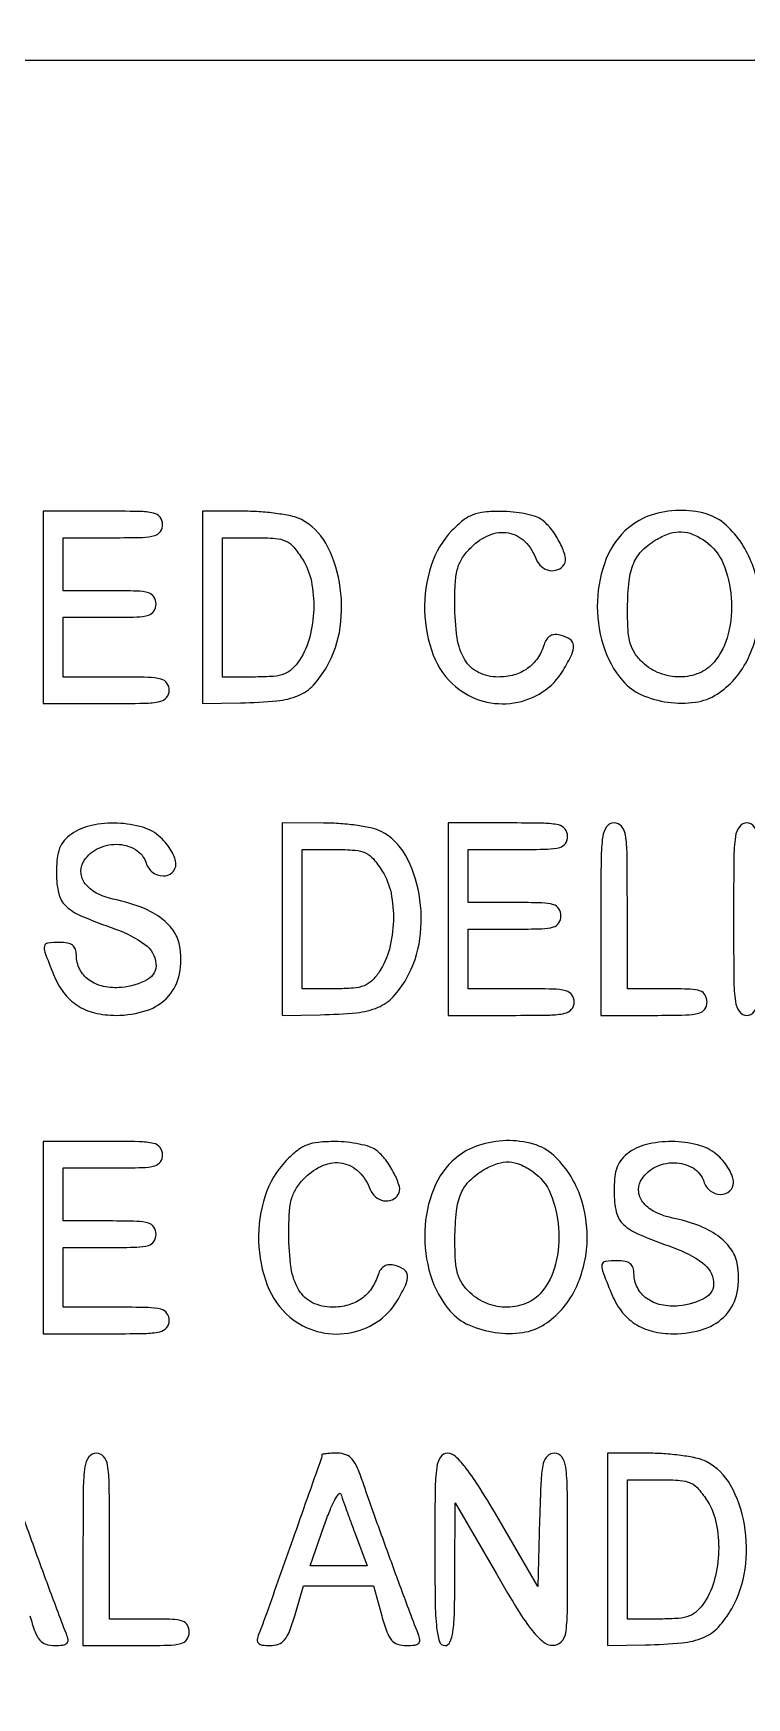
# Model space of a CAD drawing. Extents: x 0 to 1066, y 0 to 761.
# Drawn here: x 871.17 to 880.26, y 368.78 to 390.01 of the extents above; entities that cross this region are included whole.
import ezdxf

# ---------------------------------------------------------------- set-up
doc = ezdxf.new("R2010")
doc.units = 0
doc.header["$MEASUREMENT"] = 0

msp = doc.modelspace()

# ---------------------------------------------------------------- linework, layer by layer
for points in [[(183.390323, 95.266879, 0.000001), (192.989143, 95.254457, 0.000118)], [(479.458836, 95.240684, -0.000004), (502.524384, 95.211821, -0.198594)], [(710.559243, 95.267872, -0.000023), (733.258836, 95.240684, -0.000004), (756.324384, 95.211821, -0.198594)], [(542.992229, 95.24091, -0.000004), (565.972908, 95.212432, -0.198597)], [(606.442229, 95.24091, -0.000004), (629.422908, 95.212432, -0.198597)], [(669.892229, 95.24091, -0.000004), (692.872908, 95.212432, -0.198597)], [(870.358291, 371.842434, -0.000052), (869.99232, 370.803662, -0.000388)], [(871.1262, 369.8289, 0.017944), (871.191585, 369.62399, 0.087286), (871.251812, 369.518531, 0.141822), (871.329034, 369.466152, 0.078722), (871.442346, 369.4482, 0.029308), (871.547492, 369.454368, 0.166988), (871.597222, 369.478276, 0.236769), (871.612064, 369.522066, 0.061225), (871.59229, 369.59625, -0.006965), (871.470001, 369.912606, -0.001209), (871.248745, 370.51404, -0.001323), (871.029017, 371.120787, -0.005089)]]:
    msp.add_lwpolyline(points, format="xyb")
for points in [[(409.06215, 749.15415), (40.8618, 749.132981), (40.8618, 380.65769), (40.8618, 12.1824), (501.2973, 12.1824), (961.7328, 12.1824), (961.7328, 380.646631), (961.7328, 749.110861), (961.41555, 749.1633, 0.040886), (961.153339, 749.184871, 0.000002), (934.190609, 749.194398, 0.000089), (904.448031, 749.199508, 0.000054), (869.1804, 749.195529, -0.000029), (813.61687, 749.186499, -0.000004), (696.10453, 749.175037, -0.000004), (556.774728, 749.163736, -0.000004)], [(871.2954, 382.6881), (871.2954, 381.4614), (872.0991, 381.4614, 0.004147), (872.589809, 381.46547, 0.047763), (872.781188, 381.487003, 0.16431), (872.868594, 381.538593, 0.179874), (872.9028, 381.6306, 0.157888), (872.87326, 381.721816, 0.176663), (872.79705, 381.773362, 0.055952), (872.632178, 381.795453, 0.005351), (872.226, 381.7998), (871.5492, 381.7998), (871.5492, 382.1805), (871.5492, 382.5612), (872.1414, 382.5612, 0.006583), (872.491292, 382.565807, 0.063075), (872.638425, 382.588393, 0.183695), (872.70727, 382.639826, 0.142406), (872.7336, 382.7304, 0.142406), (872.70727, 382.820974, 0.183695), (872.638425, 382.872407, 0.063075), (872.491292, 382.894993, 0.006583), (872.1414, 382.8996), (871.5492, 382.8996), (871.5492, 383.238), (871.5492, 383.5764), (872.1837, 383.5764, 0.005909), (872.561726, 383.580867, 0.059311), (872.717738, 383.60319, 0.180365), (872.790256, 383.654688, 0.150217), (872.8182, 383.7456, 0.17273), (872.785527, 383.837357, 0.168559), (872.701875, 383.88895, 0.050222), (872.519322, 383.910649, 0.004487), (872.0568, 383.9148), (871.2954, 383.9148)], [(873.3258, 382.6881), (873.3258, 381.4614), (873.81225, 381.469833, 0.018847), (874.27522, 381.495333, 0.076273), (874.548629, 381.563681, 0.107083), (874.739818, 381.697469, 0.057946), (874.910022, 381.930364, 0.09461), (875.081013, 382.435018, 0.077415), (875.071601, 383.005631, 0.083451), (874.895967, 383.506065, 0.148656), (874.585784, 383.807803, 0.065462), (874.47344, 383.848266, 0.01784), (874.287459, 383.881974, 0.017725), (874.071831, 383.905391, 0.017594), (873.85455, 383.913553), (873.3258, 383.9148)], [(876.507229, 383.67032, 0.114205), (876.239361, 383.21994, 0.083506), (876.156434, 382.641964, 0.085163), (876.266964, 382.079494, 0.127519), (876.555403, 381.673427, 0.108551), (876.901266, 381.491935, 0.105254), (877.295405, 381.469343, 0.106878), (877.659822, 381.608773, 0.11522), (877.922518, 381.883512, 0.021165), (878.031199, 382.086661, 0.127063), (878.054365, 382.203249, 0.232712), (878.011627, 382.278958, 0.086167), (877.897143, 382.331143, 0.067058), (877.820289, 382.340555, 0.120753), (877.759162, 382.324791, 0.12276), (877.712909, 382.282809, 0.07065), (877.680101, 382.214611, -0.072622), (877.593976, 382.037371, -0.089596), (877.465495, 381.906459, -0.08774), (877.297031, 381.826938, -0.066597), (877.094187, 381.7998, -0.114856), (876.844075, 381.858022, -0.145297), (876.670522, 382.018408, -0.099183), (876.570915, 382.301334, -0.035212), (876.5406, 382.731269, -0.014703), (876.548929, 383.014443, -0.055361), (876.578825, 383.189221, -0.07729), (876.640279, 383.321712, -0.049247), (876.748255, 383.453345, -0.096703), (876.981825, 383.610612, -0.146157), (877.223827, 383.637224, -0.15206), (877.434032, 383.52711, -0.107279), (877.579538, 383.30145, 0.127947), (877.645811, 383.207326, 0.131147), (877.74896, 383.158514, 0.142401), (877.856276, 383.169466, 0.159485), (877.935419, 383.236252, 0.211029), (877.949563, 383.338373, 0.047286), (877.884019, 383.505949, 0.046742), (877.775902, 383.67811, 0.065556), (877.647731, 383.806359, 0.088545), (877.570629, 383.846319, 0.025252), (877.439536, 383.879936, 0.02458), (877.285106, 383.903494, 0.023821), (877.127478, 383.912109, 0.026305), (876.91743, 383.902519, 0.068477), (876.770586, 383.867366, 0.074054), (876.645448, 383.795792, 0.034872)], [(878.755003, 383.702773, 0.123885), (878.471812, 383.310077, 0.085485), (878.358237, 382.771157, 0.082885), (878.430708, 382.209136, 0.104562), (878.682439, 381.750526, 0.111799), (878.920409, 381.574175, 0.06908), (879.256808, 381.478481, 0.069045), (879.606765, 381.478015, 0.111332), (879.884682, 381.582081, 0.131426), (880.265439, 382.00806, 0.103697), (880.425854, 382.607711, 0.101152), (880.33319, 383.234053, 0.118621), (880.002571, 383.733619, 0.118666), (879.742835, 383.880201, 0.075716), (879.397156, 383.924138, 0.073305), (879.042141, 383.862807, 0.095814)], [(874.600753, 383.30145, -0.090931), (874.713074, 383.019731, -0.056823), (874.743135, 382.664809, -0.056208), (874.692225, 382.306988, -0.081785), (874.56343, 382.016109, -0.053857), (874.470167, 381.902566, -0.102503), (874.371165, 381.838935, -0.073821), (874.233488, 381.808209, -0.018052), (874.00065, 381.7998), (873.5796, 381.7998), (873.5796, 382.6881), (873.5796, 383.5764), (874.003843, 383.5764, -0.017821), (874.253818, 383.567488, -0.090339), (874.388317, 383.532935, -0.111314), (874.488076, 383.456566, -0.033754)], [(879.734097, 383.531039, -0.143223), (879.961798, 383.246723, -0.079931), (880.06426, 382.811553, -0.077332), (880.026065, 382.350418, -0.11509), (879.844796, 381.99015, -0.119537), (879.656384, 381.850595, -0.098447), (879.410727, 381.799952, -0.09388), (879.154277, 381.846662, -0.097006), (878.936003, 381.983747, -0.056872), (878.835083, 382.10284, -0.080028), (878.777187, 382.229196, -0.054705), (878.749363, 382.400924, -0.014142), (878.742891, 382.681697, -0.025001), (878.761955, 383.026555, -0.075567), (878.821382, 383.253538, -0.098225), (878.934837, 383.418405, -0.062967), (879.1209, 383.558819, -0.051006), (879.285666, 383.632158, -0.090781), (879.432314, 383.652195, -0.090761), (879.576571, 383.618981, -0.050966)], [(874.341, 378.7119), (874.341, 377.4852), (874.82745, 377.493633, 0.018847), (875.29042, 377.519133, 0.076273), (875.563829, 377.587481, 0.107083), (875.755018, 377.721269, 0.057946), (875.925222, 377.954164, 0.09461), (876.096213, 378.458818, 0.077415), (876.086801, 379.029431, 0.083451), (875.911167, 379.529865, 0.148656), (875.600984, 379.831603, 0.065462), (875.48864, 379.872066, 0.01784), (875.302659, 379.905774, 0.017725), (875.087031, 379.929191, 0.017594), (874.86975, 379.937353), (874.341, 379.9386)], [(876.456, 378.7119), (876.456, 377.4852), (877.2597, 377.4852, 0.004147), (877.750409, 377.48927, 0.047763), (877.941788, 377.510803, 0.16431), (878.029194, 377.562393, 0.179874), (878.0634, 377.6544, 0.157888), (878.03386, 377.745616, 0.176663), (877.95765, 377.797163, 0.055952), (877.792778, 377.819253, 0.005351), (877.3866, 377.8236), (876.7098, 377.8236), (876.7098, 378.2043), (876.7098, 378.585), (877.302, 378.585, 0.006583), (877.651892, 378.589607, 0.063075), (877.799025, 378.612193, 0.183695), (877.86787, 378.663626, 0.142406), (877.8942, 378.7542, 0.142406), (877.86787, 378.844774, 0.183695), (877.799025, 378.896207, 0.063075), (877.651892, 378.918793, 0.006583), (877.302, 378.9234), (876.7098, 378.9234), (876.7098, 379.2618), (876.7098, 379.6002), (877.3443, 379.6002, 0.005909), (877.722326, 379.604667, 0.059311), (877.878338, 379.62699, 0.180365), (877.950856, 379.678488, 0.150217), (877.9788, 379.7694, 0.17273), (877.946127, 379.861157, 0.168559), (877.862475, 379.91275, 0.050222), (877.679922, 379.934449, 0.004487), (877.2174, 379.9386), (876.456, 379.9386)], [(878.4018, 378.7119), (878.4018, 377.4852), (879.0786, 377.4852, 0.005351), (879.484778, 377.489547, 0.055952), (879.64965, 377.511638, 0.176663), (879.72586, 377.563184, 0.157888), (879.7554, 377.6544, 0.12648), (879.732332, 377.744132, 0.188641), (879.6708, 377.7954, 0.072107), (879.541498, 377.818633, 0.008455), (879.2478, 377.8236), (878.7402, 377.8236), (878.7402, 378.8811, 0.002827), (878.736469, 379.541059, 0.036854), (878.715666, 379.785262, 0.138781), (878.664406, 379.895732, 0.218517), (878.571, 379.9386, 0.240299), (878.476678, 379.890491, 0.123223), (878.425867, 379.764112, 0.031956), (878.405389, 379.484762, 0.002322)], [(880.0938, 378.7119, 0.002322), (880.097389, 377.939038, 0.031956), (880.117867, 377.659688, 0.123223), (880.168678, 377.533309, 0.240299), (880.263, 377.4852, 0.240299), (880.357322, 377.533309, 0.123223), (880.408133, 377.659688, 0.031956), (880.428611, 377.939038, 0.002322), (880.4322, 378.7119, 0.002322), (880.428611, 379.484762, 0.031956), (880.408133, 379.764112, 0.123223), (880.357322, 379.890491, 0.240299), (880.263, 379.9386, 0.240299), (880.168678, 379.890491, 0.123223), (880.117867, 379.764112, 0.031956), (880.097389, 379.484762, 0.002322)], [(871.65495, 379.796944, 0.064007), (871.562152, 379.712732, 0.085808), (871.504351, 379.615165, 0.066535), (871.473834, 379.485274, 0.024477), (871.4646, 379.296758, 0.055339), (871.493237, 379.038812, 0.149321), (871.583473, 378.880324, 0.090969), (871.777244, 378.754662, 0.013145), (872.218697, 378.584657, -0.070637), (872.593195, 378.388569, -0.215768), (872.732951, 378.145824, -0.299828), (872.625196, 377.941464, -0.104684), (872.291404, 377.84027, -0.073735), (872.064938, 377.854205, -0.104161), (871.880647, 377.935673, -0.119079), (871.761323, 378.074512, -0.118782), (871.7184, 378.252643, 0.082235), (871.705946, 378.327852, 0.147435), (871.669833, 378.378334, 0.119852), (871.605624, 378.406894, 0.045016), (871.5069, 378.4158, 0.028442), (871.352493, 378.40701, 0.327023), (871.310392, 378.368113, 0.139119), (871.317029, 378.288942, 0.005125), (871.426889, 378.006001, 0.065244), (871.555677, 377.776252, 0.088006), (871.729042, 377.613438, 0.085852), (871.95134, 377.517565, 0.059042), (872.224473, 377.4852, 0.079385), (872.613677, 377.547386, 0.130563), (872.891488, 377.728024, 0.137881), (873.033628, 378.014502, 0.093265), (873.033828, 378.381247, 0.114024), (872.950295, 378.572128, 0.079467), (872.78127, 378.736886, 0.063948), (872.531922, 378.8687, 0.038754), (872.210766, 378.961434, -0.060203), (871.994087, 379.034177, -0.103319), (871.843006, 379.149045, -0.141227), (871.778642, 379.287835, -0.162669), (871.803078, 379.431146, -0.149104), (871.976837, 379.604203, -0.123853), (872.231231, 379.666698, -0.133716), (872.470553, 379.6001, -0.183571), (872.608073, 379.426672, 0.153609), (872.689987, 379.310012, 0.157876), (872.823016, 379.262861, 0.194842), (872.938996, 379.306172, 0.210147), (872.9874, 379.416253, 0.093821), (872.973733, 379.488446, 0.037607), (872.929883, 379.57937, 0.035541), (872.866523, 379.672863, 0.037508), (872.791597, 379.754653, 0.118482), (872.56587, 379.883394, 0.061394), (872.243523, 379.935356, 0.060569), (871.911356, 379.907454, 0.10142)], [(875.615953, 379.32525, -0.090931), (875.728274, 379.043531, -0.056823), (875.758335, 378.688609, -0.056208), (875.707425, 378.330788, -0.081785), (875.57863, 378.039909, -0.053857), (875.485367, 377.926366, -0.102503), (875.386365, 377.862735, -0.073821), (875.248688, 377.832009, -0.018052), (875.01585, 377.8236), (874.5948, 377.8236), (874.5948, 378.7119), (874.5948, 379.6002), (875.019043, 379.6002, -0.017821), (875.269018, 379.591288, -0.090339), (875.403517, 379.556735, -0.111314), (875.503276, 379.480366, -0.033754)], [(871.2954, 374.6511), (871.2954, 373.4244), (872.0991, 373.4244, 0.004147), (872.589809, 373.42847, 0.047763), (872.781188, 373.450003, 0.16431), (872.868594, 373.501593, 0.179874), (872.9028, 373.5936, 0.157888), (872.87326, 373.684816, 0.176663), (872.79705, 373.736362, 0.055952), (872.632178, 373.758453, 0.005351), (872.226, 373.7628), (871.5492, 373.7628), (871.5492, 374.1435), (871.5492, 374.5242), (872.1414, 374.5242, 0.006583), (872.491292, 374.528807, 0.063075), (872.638425, 374.551393, 0.183695), (872.70727, 374.602826, 0.142406), (872.7336, 374.6934, 0.142406), (872.70727, 374.783974, 0.183695), (872.638425, 374.835407, 0.063075), (872.491292, 374.857993, 0.006583), (872.1414, 374.8626), (871.5492, 374.8626), (871.5492, 375.201), (871.5492, 375.5394), (872.1837, 375.5394, 0.005909), (872.561726, 375.543867, 0.059311), (872.717738, 375.56619, 0.180365), (872.790256, 375.617688, 0.150217), (872.8182, 375.7086, 0.17273), (872.785527, 375.800357, 0.168559), (872.701875, 375.85195, 0.050222), (872.519322, 375.873649, 0.004487), (872.0568, 375.8778), (871.2954, 375.8778)], [(874.392229, 375.63332, 0.114205), (874.124361, 375.18294, 0.083506), (874.041434, 374.604964, 0.085163), (874.151964, 374.042494, 0.127519), (874.440403, 373.636427, 0.108551), (874.786266, 373.454935, 0.105254), (875.180405, 373.432343, 0.106878), (875.544822, 373.571773, 0.11522), (875.807518, 373.846512, 0.021165), (875.916199, 374.049661, 0.127063), (875.939365, 374.166249, 0.232712), (875.896627, 374.241958, 0.086167), (875.782143, 374.294143, 0.067058), (875.705289, 374.303555, 0.120753), (875.644162, 374.287791, 0.12276), (875.597909, 374.245809, 0.07065), (875.565101, 374.177611, -0.072622), (875.478976, 374.000371, -0.089596), (875.350495, 373.869459, -0.08774), (875.182031, 373.789938, -0.066597), (874.979187, 373.7628, -0.114856), (874.729075, 373.821022, -0.145297), (874.555522, 373.981408, -0.099183), (874.455915, 374.264334, -0.035212), (874.4256, 374.694269, -0.014703), (874.433929, 374.977443, -0.055361), (874.463825, 375.152221, -0.07729), (874.525279, 375.284712, -0.049247), (874.633255, 375.416345, -0.096703), (874.866825, 375.573612, -0.146157), (875.108827, 375.600224, -0.15206), (875.319032, 375.49011, -0.107279), (875.464538, 375.26445, 0.127947), (875.530811, 375.170326, 0.131147), (875.63396, 375.121514, 0.142401), (875.741276, 375.132466, 0.159485), (875.820419, 375.199252, 0.211029), (875.834563, 375.301373, 0.047286), (875.769019, 375.468949, 0.046742), (875.660902, 375.64111, 0.065556), (875.532731, 375.769359, 0.088545), (875.455629, 375.809319, 0.025252), (875.324536, 375.842936, 0.02458), (875.170106, 375.866494, 0.023821), (875.012478, 375.875109, 0.026305), (874.80243, 375.865519, 0.068477), (874.655586, 375.830366, 0.074054), (874.530448, 375.758792, 0.034872)], [(876.555403, 375.665773, 0.123885), (876.272212, 375.273077, 0.085485), (876.158637, 374.734157, 0.082885), (876.231108, 374.172136, 0.104562), (876.482839, 373.713526, 0.111799), (876.720809, 373.537175, 0.06908), (877.057208, 373.441481, 0.069045), (877.407165, 373.441015, 0.111332), (877.685082, 373.545081, 0.131426), (878.065839, 373.97106, 0.103697), (878.226254, 374.570711, 0.101152), (878.13359, 375.197053, 0.118621), (877.802971, 375.696619, 0.118666), (877.543235, 375.843201, 0.075716), (877.197556, 375.887138, 0.073305), (876.842541, 375.825807, 0.095814)], [(878.76135, 375.736144, 0.064007), (878.668552, 375.651932, 0.085808), (878.610751, 375.554365, 0.066535), (878.580234, 375.424474, 0.024477), (878.571, 375.235958, 0.055339), (878.599637, 374.978012, 0.149321), (878.689873, 374.819524, 0.090969), (878.883644, 374.693862, 0.013145), (879.325097, 374.523857, -0.070637), (879.699595, 374.327769, -0.215768), (879.839351, 374.085024, -0.299828), (879.731596, 373.880664, -0.104684), (879.397804, 373.77947, -0.073735), (879.171338, 373.793405, -0.104161), (878.987047, 373.874873, -0.119079), (878.867723, 374.013712, -0.118782), (878.8248, 374.191843, 0.082235), (878.812346, 374.267052, 0.147435), (878.776233, 374.317534, 0.119852), (878.712024, 374.346094, 0.045016), (878.6133, 374.355, 0.028442), (878.458893, 374.34621, 0.327023), (878.416792, 374.307313, 0.139119), (878.423429, 374.228142, 0.005125), (878.533289, 373.945201, 0.065244), (878.662077, 373.715452, 0.088006), (878.835442, 373.552638, 0.085852), (879.05774, 373.456765, 0.059042), (879.330873, 373.4244, 0.079385), (879.720077, 373.486586, 0.130563), (879.997888, 373.667224, 0.137881), (880.140028, 373.953702, 0.093265), (880.140228, 374.320447, 0.114024), (880.056695, 374.511328, 0.079467), (879.88767, 374.676086, 0.063948), (879.638322, 374.8079, 0.038754), (879.317166, 374.900634, -0.060203), (879.100487, 374.973377, -0.103319), (878.949406, 375.088245, -0.141227), (878.885042, 375.227035, -0.162669), (878.909478, 375.370346, -0.149104), (879.083237, 375.543403, -0.123853), (879.337631, 375.605898, -0.133716), (879.576953, 375.5393, -0.183571), (879.714473, 375.365872, 0.153609), (879.796387, 375.249212, 0.157876), (879.929416, 375.202061, 0.194842), (880.045396, 375.245372, 0.210147), (880.0938, 375.355453, 0.093821), (880.080133, 375.427646, 0.037607), (880.036283, 375.51857, 0.035541), (879.972923, 375.612063, 0.037508), (879.897997, 375.693853, 0.118482), (879.67227, 375.822594, 0.061394), (879.349923, 375.874556, 0.060569), (879.017756, 375.846654, 0.10142)], [(877.534497, 375.494039, -0.143223), (877.762198, 375.209723, -0.079931), (877.86466, 374.774553, -0.077332), (877.826465, 374.313418, -0.11509), (877.645196, 373.95315, -0.119537), (877.456784, 373.813595, -0.098447), (877.211127, 373.762952, -0.09388), (876.954677, 373.809662, -0.097006), (876.736403, 373.946747, -0.056872), (876.635483, 374.06584, -0.080028), (876.577587, 374.192196, -0.054705), (876.549763, 374.363924, -0.014142), (876.543291, 374.644697, -0.025001), (876.562355, 374.989555, -0.075567), (876.621782, 375.216538, -0.098225), (876.735237, 375.381405, -0.062967), (876.9213, 375.521819, -0.051006), (877.086066, 375.595158, -0.090781), (877.232714, 375.615195, -0.090761), (877.376971, 375.581981, -0.050966)], [(871.803, 370.6749), (871.803, 369.4482), (872.4798, 369.4482, 0.005351), (872.885978, 369.452547, 0.055952), (873.05085, 369.474637, 0.176663), (873.12706, 369.526184, 0.157888), (873.1566, 369.6174, 0.12648), (873.133532, 369.707132, 0.188641), (873.072, 369.7584, 0.072107), (872.942698, 369.781633, 0.008455), (872.649, 369.7866), (872.1414, 369.7866), (872.1414, 370.8441, 0.002827), (872.137669, 371.504059, 0.036854), (872.116866, 371.748263, 0.138781), (872.065606, 371.858732, 0.218517), (871.9722, 371.9016, 0.240299), (871.877878, 371.853491, 0.123223), (871.827067, 371.727112, 0.031956), (871.806589, 371.447762, 0.002322)], [(874.848595, 371.88045, -0.084799), (874.842091, 371.842434, -0.000052), (874.47612, 370.803662, -0.000388), (874.140576, 369.853928, -0.009822), (874.043575, 369.59625, 0.060048), (874.023983, 369.522519, 0.230938), (874.038232, 369.478662, 0.170663), (874.086325, 369.454554, 0.031659), (874.186579, 369.4482, 0.086283), (874.294694, 369.466997, 0.134827), (874.371523, 369.520959, 0.082591), (874.433596, 369.62797, 0.018432), (874.501068, 369.8289), (874.613476, 370.2096), (875.058443, 370.2096), (875.503411, 370.2096), (875.61, 369.8289, 0.017944), (875.675385, 369.62399, 0.087286), (875.735612, 369.518531, 0.141822), (875.812834, 369.466152, 0.078722), (875.926146, 369.4482, 0.029308), (876.031292, 369.454368, 0.166988), (876.081022, 369.478276, 0.236769), (876.095864, 369.522066, 0.061225), (876.07609, 369.59625, -0.006965), (875.953801, 369.912606, -0.001209), (875.732545, 370.51404, -0.001323), (875.512817, 371.120787, -0.005089), (875.381052, 371.49975, 0.017403), (875.302281, 371.7095, 0.074917), (875.233522, 371.823275, 0.125362), (875.153816, 371.881172, 0.094981), (875.047249, 371.9016, 0.00999), (874.971084, 371.900078, 0.016528), (874.906952, 371.895387, 0.010464), (874.855848, 371.888862, 0.371455)], [(876.2868, 370.6749, 0.003213), (876.291128, 370.001379, 0.022561), (876.310138, 369.6738, 0.049302), (876.346053, 369.498077, 0.328801), (876.4137, 369.4482, 0.295501), (876.479072, 369.490531, 0.070336), (876.516806, 369.621231, 0.029944), (876.53684, 369.868794, 0.004715), (876.542437, 370.35765), (876.544274, 371.2671), (877.071187, 370.360957, 0.006242), (877.350561, 369.894024, 0.029041), (877.530282, 369.636737, 0.052989), (877.667526, 369.496238, 0.170079), (877.78845, 369.451507, 0.199339), (877.896731, 369.494273, 0.163117), (877.954425, 369.605706, 0.036571), (877.975504, 369.864581, 0.002034), (877.9788, 370.6749, 0.002367), (877.975169, 371.442072, 0.031318), (877.954784, 371.724383, 0.117824), (877.904977, 371.853077, 0.246563), (877.81256, 371.9016, 0.195513), (877.721755, 371.864682, 0.145553), (877.668452, 371.769256, 0.043894), (877.640939, 371.562993, 0.004128), (877.62221, 371.051718), (877.5981, 370.201836), (877.104917, 371.051718, 0.007787), (876.864838, 371.450983, 0.025041), (876.688001, 371.70561, 0.035073), (876.550147, 371.860518, 0.195814), (876.449267, 371.9016, 0.254619), (876.359261, 371.852588, 0.110911), (876.310751, 371.720758, 0.030502), (876.290487, 371.434586, 0.002427)], [(878.4864, 370.6749), (878.4864, 369.4482), (878.97285, 369.456633, 0.018847), (879.43582, 369.482133, 0.076273), (879.709229, 369.550481, 0.107083), (879.900418, 369.684269, 0.057946), (880.070622, 369.917164, 0.09461), (880.241613, 370.421818, 0.077415), (880.232201, 370.992431, 0.083451), (880.056567, 371.492865, 0.148656), (879.746384, 371.794603, 0.065462), (879.63404, 371.835066, 0.01784), (879.448059, 371.868774, 0.017725), (879.232431, 371.892191, 0.017594), (879.01515, 371.900353), (878.4864, 371.9016)], [(879.761353, 371.28825, -0.090931), (879.873674, 371.006531, -0.056823), (879.903735, 370.651609, -0.056208), (879.852825, 370.293788, -0.081785), (879.72403, 370.002909, -0.053857), (879.630767, 369.889366, -0.102503), (879.531765, 369.825735, -0.073821), (879.394088, 369.795009, -0.018052), (879.16125, 369.7866), (878.7402, 369.7866), (878.7402, 370.6749), (878.7402, 371.5632), (879.164443, 371.5632, -0.017821), (879.414418, 371.554288, -0.090339), (879.548917, 371.519735, -0.111314), (879.648676, 371.443366, -0.033754)], [(875.274755, 370.86525), (875.424544, 370.4634), (875.062238, 370.4634), (874.699932, 370.4634), (874.877743, 370.977818, -0.011999), (874.948493, 371.167624, -0.026422), (875.013517, 371.308059, -0.047278), (875.063834, 371.384701, -0.601846), (875.09026, 371.379668, 0.009837), (875.112096, 371.313495, 0.001488), (875.158771, 371.182123, 0.001668), (875.214862, 371.027356, 0.001442)]]:
    msp.add_lwpolyline(points, format="xyb", close=True)
msp.add_lwpolyline([(960.8868, 363.3147), (960.8868, 336.9618), (869.3496, 336.9618), (777.8124, 336.9618), (777.8124, 363.3147), (777.8124, 389.6676), (869.3496, 389.6676), (960.8868, 389.6676)], close=True)

doc.saveas('drawing.dxf')
